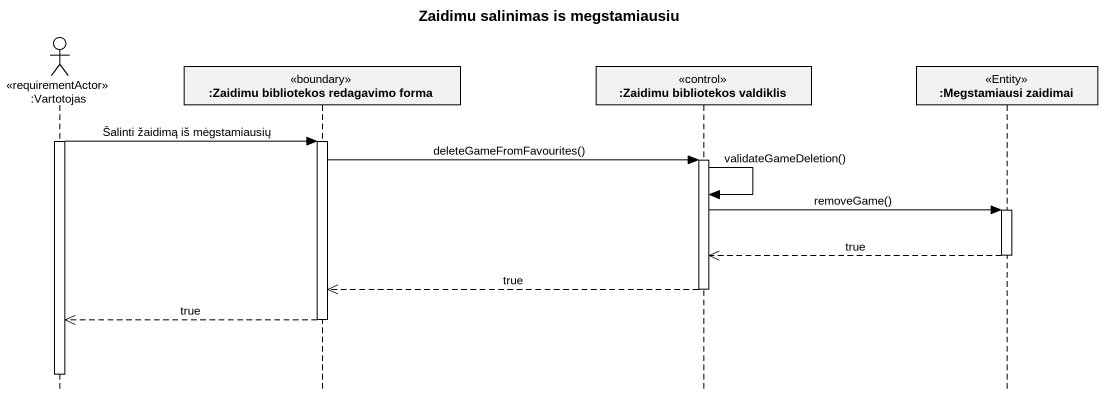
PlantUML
@startuml
title Zaidimu salinimas is megstamiausiu
hide footbox
actor ":Vartotojas" as Vartotojas <<requirementActor>>
participant ":Zaidimu bibliotekos redagavimo forma" as Zaidimu_bibliotekos <<boundary>>
participant ":Zaidimu bibliotekos valdiklis" as Zaidimu_bibliotekos_2 <<control>>
participant ":Megstamiausi zaidimai" as Megstamiausi_zaidimai <<Entity>>

activate Vartotojas
Vartotojas -> Zaidimu_bibliotekos : Šalinti žaidimą iš mėgstamiausių
activate Zaidimu_bibliotekos
Zaidimu_bibliotekos -> Zaidimu_bibliotekos_2 : deleteGameFromFavourites()
activate Zaidimu_bibliotekos_2
Zaidimu_bibliotekos_2 -> Zaidimu_bibliotekos_2 : validateGameDeletion()
Zaidimu_bibliotekos_2 -> Megstamiausi_zaidimai : removeGame()
activate Megstamiausi_zaidimai
Megstamiausi_zaidimai -->> Zaidimu_bibliotekos_2 : true
deactivate Megstamiausi_zaidimai
Zaidimu_bibliotekos_2 -->> Zaidimu_bibliotekos : true
deactivate Zaidimu_bibliotekos_2
Zaidimu_bibliotekos -->> Vartotojas : true
deactivate Zaidimu_bibliotekos
deactivate Vartotojas
@enduml
